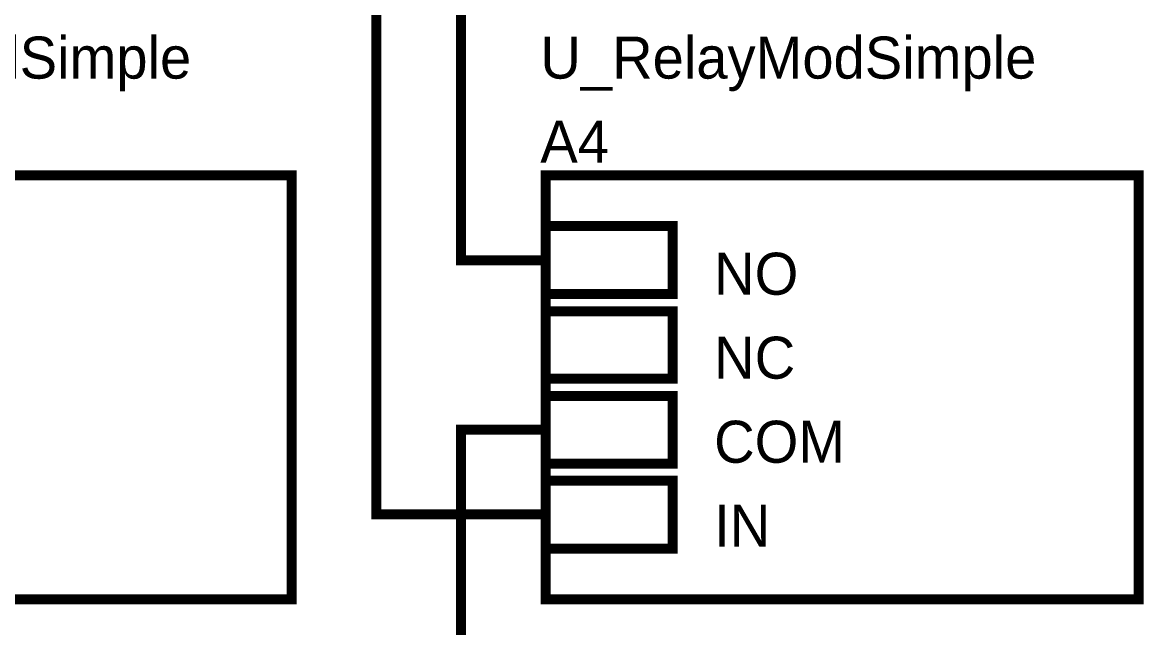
# Model space of a CAD drawing. Header units: inches. Extents: x 0 to 11.5, y 0 to 7.6.
# Drawn here: x 5.783 to 7.105, y 3.967 to 4.68 of the extents above; entities that cross this region are included whole.
import ezdxf

# ---------------------------------------------------------------- set-up
doc = ezdxf.new("R2010")
doc.units = ezdxf.units.IN
doc.header["$MEASUREMENT"] = 0
doc.layers.add('Sheet', color=255, linetype='Continuous')

msp = doc.modelspace()

# ---------------------------------------------------------------- linework, layer by layer
at = {"layer": 'Sheet'}
for points in [[(1.1029, 4.9999, 0.0118, 0.0118, 0), (0.8027, 4.9999, 0.0118, 0.0118, 0), (0.8027, 6.2997, 0.0118, 0.0118, 0), (4.5008, 6.2997, 0.0118, 0.0118, 0), (4.5008, 4.8999, 0.0118, 0.0118, 0), (6.2, 4.8999, 0.0118, 0.0118, 0), (6.2, 4.0999, 0.0118, 0.0118, 0), (6.3998, 4.0999, 0.0118, 0.0118, 0)], [(6.3998, 4.3997, 0.0118, 0.0118, 0), (6.2999, 4.3997, 0.0118, 0.0118, 0), (6.2999, 5.2997, 0.0118, 0.0118, 0), (5.4003, 5.2997, 0.0118, 0.0118, 0), (5.4003, 6.2997, 0.0118, 0.0118, 0), (5.5002, 6.2997, 0.0118, 0.0118, 0)], [(6.3998, 4.1998, 0.0118, 0.0118, 0), (6.2999, 4.1998, 0.0118, 0.0118, 0), (6.2999, 3.3997, 0.0118, 0.0118, 0), (4.7006, 3.3997, 0.0118, 0.0118, 0), (4.7006, 2.6996, 0.0118, 0.0118, 0), (4.9008, 2.6996, 0.0118, 0.0118, 0)]]:
    msp.add_lwpolyline(points, format="xyseb", dxfattribs=at)
for points in [[(5.4003, 4.4997, 0.0118, 0.0118, 0), (6.1001, 4.4997, 0.0118, 0.0118, 0), (6.1001, 3.9999, 0.0118, 0.0118, 0), (5.4003, 3.9999, 0.0118, 0.0118, 0), (5.4003, 4.4997, 0.0118, 0.0118, 0)], [(5.4003, 4.4997, 0.0039, 0.0039, 0), (5.4003, 3.9999, 0.0039, 0.0039, 0), (6.1001, 3.9999, 0.0039, 0.0039, 0), (6.1001, 4.4997, 0.0039, 0.0039, 0), (5.4003, 4.4997, 0.0039, 0.0039, 0), (5.4003, 4.4997, 0.0039, 0.0039, 0)], [(6.3998, 4.4997, 0.0118, 0.0118, 0), (7.0995, 4.4997, 0.0118, 0.0118, 0), (7.0995, 3.9999, 0.0118, 0.0118, 0), (6.3998, 3.9999, 0.0118, 0.0118, 0), (6.3998, 4.4997, 0.0118, 0.0118, 0)], [(6.3998, 4.4997, 0.0039, 0.0039, 0), (6.3998, 3.9999, 0.0039, 0.0039, 0), (7.0995, 3.9999, 0.0039, 0.0039, 0), (7.0995, 4.4997, 0.0039, 0.0039, 0), (6.3998, 4.4997, 0.0039, 0.0039, 0), (6.3998, 4.4997, 0.0039, 0.0039, 0)], [(6.5496, 4.44, 0.0118, 0.0118, 0), (6.5496, 4.3599, 0.0118, 0.0118, 0), (6.3998, 4.3599, 0.0118, 0.0118, 0), (6.3998, 4.44, 0.0118, 0.0118, 0), (6.5496, 4.44, 0.0118, 0.0118, 0)], [(6.3998, 4.44, 0.0039, 0.0039, 0), (6.3998, 4.3599, 0.0039, 0.0039, 0), (6.5496, 4.3599, 0.0039, 0.0039, 0), (6.5496, 4.44, 0.0039, 0.0039, 0), (6.3998, 4.44, 0.0039, 0.0039, 0), (6.3998, 4.44, 0.0039, 0.0039, 0)], [(6.5496, 4.3396, 0.0118, 0.0118, 0), (6.5496, 4.26, 0.0118, 0.0118, 0), (6.3998, 4.26, 0.0118, 0.0118, 0), (6.3998, 4.3396, 0.0118, 0.0118, 0), (6.5496, 4.3396, 0.0118, 0.0118, 0)], [(6.3998, 4.3396, 0.0039, 0.0039, 0), (6.3998, 4.26, 0.0039, 0.0039, 0), (6.5496, 4.26, 0.0039, 0.0039, 0), (6.5496, 4.3396, 0.0039, 0.0039, 0), (6.3998, 4.3396, 0.0039, 0.0039, 0), (6.3998, 4.3396, 0.0039, 0.0039, 0)], [(6.5496, 4.2396, 0.0118, 0.0118, 0), (6.5496, 4.16, 0.0118, 0.0118, 0), (6.3998, 4.16, 0.0118, 0.0118, 0), (6.3998, 4.2396, 0.0118, 0.0118, 0), (6.5496, 4.2396, 0.0118, 0.0118, 0)], [(6.3998, 4.2396, 0.0039, 0.0039, 0), (6.3998, 4.16, 0.0039, 0.0039, 0), (6.5496, 4.16, 0.0039, 0.0039, 0), (6.5496, 4.2396, 0.0039, 0.0039, 0), (6.3998, 4.2396, 0.0039, 0.0039, 0), (6.3998, 4.2396, 0.0039, 0.0039, 0)], [(6.5496, 4.1397, 0.0118, 0.0118, 0), (6.5496, 4.0596, 0.0118, 0.0118, 0), (6.3998, 4.0596, 0.0118, 0.0118, 0), (6.3998, 4.1397, 0.0118, 0.0118, 0), (6.5496, 4.1397, 0.0118, 0.0118, 0)], [(6.3998, 4.1397, 0.0039, 0.0039, 0), (6.3998, 4.0596, 0.0039, 0.0039, 0), (6.5496, 4.0596, 0.0039, 0.0039, 0), (6.5496, 4.1397, 0.0039, 0.0039, 0), (6.3998, 4.1397, 0.0039, 0.0039, 0), (6.3998, 4.1397, 0.0039, 0.0039, 0)]]:
    msp.add_lwpolyline(points, format="xyseb", close=True, dxfattribs=at)

# ---------------------------------------------------------------- texts
for s, height, p in [('U_RelayModSimple', 0.049534, (5.3964, 4.6138)), ('U_RelayModSimple', 0.049534, (6.3936, 4.6138)), ('A4', 0.04953, (6.3936, 4.5147)), ('NO', 0.04953, (6.5987, 4.359)), ('NC', 0.04953, (6.5987, 4.26)), ('COM', 0.04953, (6.5987, 4.1609)), ('IN', 0.04953, (6.5987, 4.0618))]:
    msp.add_text(s, height=height, dxfattribs=at).set_placement(p)

doc.saveas('drawing.dxf')
